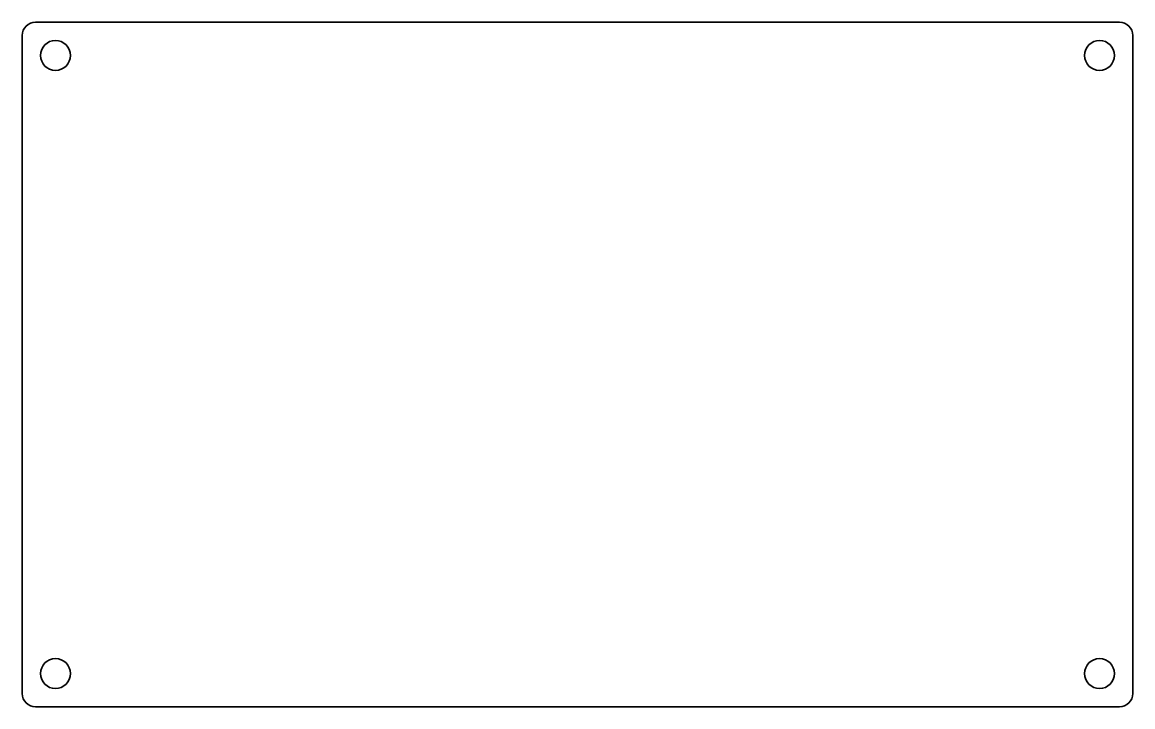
# Model space of a CAD drawing. Header units: inches. Extents: x 0 to 167, y 0 to 103.
import ezdxf

# ---------------------------------------------------------------- set-up
doc = ezdxf.new("R2010")
doc.units = ezdxf.units.IN
doc.header["$MEASUREMENT"] = 0
doc.layers.add('SIMUMAK Visible (ISO)', color=7, linetype='Continuous', lineweight=35)

# ---------------------------------------------------------------- blocks, each defined once
blk = doc.blocks.new('PC-SMT-05-CHAPEGA01_Sheet_PC-SMT-05-CHAPEGA01')
at = {"layer": 'SIMUMAK Visible (ISO)'}
for p, q in [((-81.5, 51.5), (81.5, 51.5)), ((-83.5, -49.5), (-83.5, 49.5)), ((83.5, 49.5), (83.5, -49.5)), ((81.5, -51.5), (-81.5, -51.5))]:
    blk.add_line(p, q, dxfattribs=at)
for centre in [(-78.5, 46.5), (78.5, 46.5), (-78.5, -46.5), (78.5, -46.5)]:
    blk.add_circle(centre, 2.25, dxfattribs=at)
at = {"layer": 'SIMUMAK Visible (ISO)', "extrusion": (0, 0, -1)}
for centre, start, end in [((81.5, 49.5), 360, 90), ((-81.5, 49.5), 90, 180), ((81.5, -49.5), 270, 0), ((-81.5, -49.5), 180, 270)]:
    blk.add_arc(centre, 2, start, end, dxfattribs=at)

msp = doc.modelspace()

# ---------------------------------------------------------------- block references
msp.add_blockref('PC-SMT-05-CHAPEGA01_Sheet_PC-SMT-05-CHAPEGA01', (83.5, 51.5))

doc.saveas('drawing.dxf')
